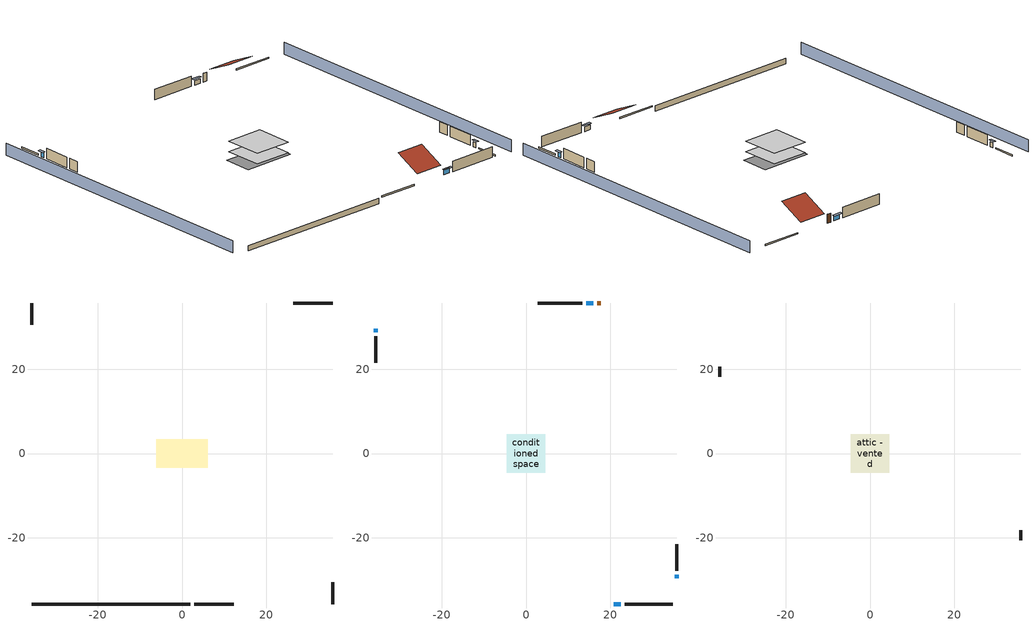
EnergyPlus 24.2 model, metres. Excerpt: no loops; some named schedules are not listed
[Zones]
crawlspace - vented
 floor foundation (Slab1 construction): -6.07,-3.37 -6.07,3.37 6.07,3.37 6.07,-3.37 z-0.91
 wall outside (RimJoist1 construction): 2.91,-35.78 12.27,-35.78 z0.3:0.61
 wall outside (RimJoist2 construction): -35.78,35.78 -35.78,30.57 z0.3:0.61
 wall outside (RimJoist3 construction): 35.78,35.78 26.42,35.78 z0.3:0.61
 wall outside (RimJoist4 construction): 35.78,-35.78 35.78,-30.57 z0.3:0.61
 wall foundation (FoundationWall1 construction): -35.78,-35.78 1.98,-35.78 z-0.91:0.3
conditioned space
 floor to crawlspace - vented (Floor1 construction): -4.52,-4.52 -4.52,4.52 4.52,4.52 4.52,-4.52 z0.3
 wall outside (AdiabaticWallConstruction 1): 17.8,35.78 16.89,35.78 z0.3:2.34
 wall outside (AdiabaticWallConstruction): 20.89,-35.78 22.51,-35.78 / 15.96,35.78 14.34,35.78 z0.3:1.4; -35.78,29.64 -35.78,28.79 / 35.78,-29.64 35.78,-28.79 z0.3:1.46
 wall outside (Wall1 construction): 23.44,-35.78 34.85,-35.78 z0.3:2.74
 wall outside (Wall2 construction): -35.78,27.86 -35.78,21.52 z0.3:2.74
 wall outside (Wall3 construction): 13.41,35.78 2.76,35.78 z0.3:2.74
 wall outside (Wall4 construction): 35.78,-27.86 35.78,-21.52 z0.3:2.74
 window (WindowConstruction): 20.89,-35.78 22.51,-35.78 z0.3:1.4
 window (WindowConstruction 1): -35.78,29.64 -35.78,28.79 z0.3:1.46
 window (WindowConstruction 2): 15.96,35.78 14.34,35.78 z0.3:1.4
 window (WindowConstruction 3): 35.78,-29.64 35.78,-28.79 z0.3:1.46
 door (Door): 17.8,35.78 16.89,35.78 z0.3:2.34
attic - vented
 floor to conditioned space (Floor2 construction Reversed): -4.52,-4.52 -4.52,4.52 4.52,4.52 4.52,-4.52 z2.74
 wall outside (Wall5 construction): -35.78,20.59 -35.78,18.26 z0.3:2.74
 wall outside (Wall6 construction): 35.78,-20.59 35.78,-18.26 z0.3:2.74
 roof outside (Roof1 construction): 19.96,-35.78,2.74 19.96,-29.73,5.77 13.2,-29.73,5.77 13.2,-35.78,2.74
 roof outside (Roof2 construction): 18.73,35.78,2.74 18.73,29.73,5.77 25.49,29.73,5.77 25.49,35.78,2.74
shading: -40.35,35.78 -40.35,-35.78 / 40.35,-35.78 40.35,35.78 z0:2.74; 22.82,-35.78 20.59,-35.78 20.59,-36.39 22.82,-36.39 z1.71; -35.78,28.48 -35.78,29.94 -36.39,29.94 -36.39,28.48 z1.77; 14.04,35.78 16.26,35.78 16.26,36.39 14.04,36.39 z1.71; 35.78,-28.48 35.78,-29.94 36.39,-29.94 36.39,-28.48 z1.77
[Building]
Building 1: Terrain=Suburbs
[Site:Location]
Portland Intl Arpt_OR: Latitude {deg}=45.59; Longitude {deg}=-122.6; Time Zone {hr}=-8; Elevation {m}=33; Keep Site Location Information=Yes
[Site:GroundTemperature:Shallow]
10.2558, 8.96328, 8.85977, 9.47314, 11.9355, 14.3863, 16.5111, 17.8571, 17.9714, 16.8767, 14.8061, 12.4304
[Site:WaterMainsTemperature]
Calculation Method=Schedule; Temperature Schedule=mains temperature schedule
[Material] Roughness=Rough; Thermal Absorptance=0.9
Name | Thickness {m} | Conductivity {W/m-K} | Density {kg/m3} | Specific Heat {J/kg-K} | Solar Absorptance | Visible Absorptance
asphalt or fiberglass shingles | 0.00635 | 0.162714 | 1121.4 | 1465.45 | 0.85 | 0.85
ceiling loosefill ins | 0.0846667 | 0.0480833 | 16.02 | 1046.75 | 0.7 | 0.7
ceiling stud and cavity | 0.1397 | 0.0920385 | 65.682 | 1177.47 | 0.7 | 0.7
composite shingle siding | 0.00635 | 0.162714 | 1121.4 | 1465.45 | 0.7 | 0.7
concrete 8.0 in. | 0.2032 | 1.803125 | 2242.8 | 837.4 | 0.7 | 0.7
door material | 0.04445 | 0.0612267 | 512.64 | 1214.23 | 0.7 | 0.7
floor covering | 0.0127 | 0.0433444 | 54.468 | 1339.84 | 0.6 | 0.6
floor stud and cavity | 0.1397 | 0.923637 | 92.3553 | 1139.71 | 0.7 | 0.7
furniture material conditioned space 1 | 0.1524 | 0.115458 | 640.8 | 1214.23 | 0.6 | 0.6
gypsum board | 0.0127 | 0.160291 | 801 | 837.4 | 0.6 | 0.6
osb sheathing 0.5 in. | 0.0127 | 0.115458 | 512.64 | 1214.23 | 0.6 | 0.6
osb sheathing 0.5 in. 1 | 0.0127 | 0.115458 | 512.64 | 1214.23 | 0.7 | 0.7
osb sheathing 0.75 in. | 0.01905 | 0.115458 | 512.64 | 1214.23 | 0.7 | 0.7
rim joist stud and cavity | 0.0508 | 0.144151 | 50.32683 | 1063.81 | 0.6 | 0.6
roof rigid ins | 0.00281632 | 0.029427 | 32.04 | 1214.23 | 0.7 | 0.7
soil 0.5 in. | 0.0127 | 1.3848 | 1842.3 | 418.7 | 0.7 | 0.7
wall rigid ins | 0.512978 | 0.029427 | 32.04 | 1214.23 | 0.7 | 0.7
wall stud and cavity | 0.1397 | 0.434317 | 139.0536 | 1170.24 | 0.7 | 0.7
wall stud and cavity 1 | 0.1397 | 0.348479 | 139.0536 | 1170.24 | 0.6 | 0.6
wall stud and cavity 2 | 0.0889 | 0.380278 | 52.3479 | 1209.89 | 0.7 | 0.7
wall stud and cavity 3 | 0.0889 | 0.391764 | 83.0341 | 1211.67 | 0.7 | 0.7
wood siding; wood siding 1 | 0.0254 | 0.102417 | 544.68 | 1172.36 | 0.7 | 0.7
[WindowMaterial:SimpleGlazingSystem]
WindowMaterial: U-Factor {W/m2-K}=4.76952; Solar Heat Gain Coefficient=0.63
[Construction]
AdiabaticWallConstruction: wood siding, wall rigid ins, wall stud and cavity 2, gypsum board
AdiabaticWallConstruction 1: wood siding 1, wall rigid ins, wall stud and cavity 2, gypsum board
Door: door material
Floor1 construction: floor stud and cavity, osb sheathing 0.75 in., floor covering
Floor2 construction Reversed: gypsum board, ceiling stud and cavity, ceiling loosefill ins
FoundationWall1 construction: concrete 8.0 in.
furniture construction conditioned space 1: furniture material conditioned space 1
PartitionWallConstruction: gypsum board, wall stud and cavity 3, gypsum board
RimJoist1 construction; RimJoist2 construction; RimJoist3 construction; RimJoist4 construction: composite shingle siding, rim joist stud and cavity
Roof1 construction; Roof2 construction: asphalt or fiberglass shingles, roof rigid ins, osb sheathing 0.5 in.
Slab1 construction: soil 0.5 in.
Wall1 construction; Wall2 construction; Wall3 construction; Wall4 construction: composite shingle siding, osb sheathing 0.5 in. 1, wall stud and cavity, gypsum board
Wall5 construction; Wall6 construction: composite shingle siding, osb sheathing 0.5 in. 1, wall stud and cavity 1
WindowConstruction; WindowConstruction 1; WindowConstruction 2; WindowConstruction 3: WindowMaterial
[Zone] Multiplier=1; Part of Total Floor Area=Yes
Name | Volume {m3}
attic - vented | 55.1915
conditioned space | 199.577
crawlspace - vented | 99.7886
[Space]
Name | Zone | Volume {m3}
attic - vented 1 | attic - vented | 55.1915
conditioned space 1 | conditioned space | 199.577
crawlspace - vented 1 | crawlspace - vented | 99.7886
[ZoneInfiltration:EffectiveLeakageArea]
infil attic - vented 1: Zone or Space=attic - vented 1; Schedule=Always On Discrete; Effective Air Leakage Area {cm2}=2727.98; Stack Coefficient=0.000140673; Wind Coefficient=3.41675e-05
[ZoneMixing]
whole house fan mix: Zone or Space=attic - vented; Schedule=Always On Continuous; Design Flow Rate Calculation Method=Flow/Zone; Design Flow Rate {m3/s}=0; Source Zone or Space=conditioned space
[SurfaceProperty:IncidentSolarMultiplier] Incident Solar Multiplier=1; Incident Solar Multiplier Schedule=trans schedule winter=0.85 summer=0.7
Window1; Window2; Window3; Window4
[InternalMass] Zone or ZoneList=conditioned space; Space or SpaceList=conditioned space 1
Name | Construction | Surface Area {m2}
furniture mass conditioned space 1 | furniture construction conditioned space 1 | 32.73903
partition wall mass | PartitionWallConstruction | 81.84758
[Lights]
interior lighting: Zone or ZoneList or Space or SpaceList=conditioned space 1; Schedule=lighting_interior; Design Level Calculation Method=LightingLevel; Lighting Level {W}=198.141; Return Air Fraction=0; Fraction Radiant=0.6; Fraction Visible=0.2; Fraction Replaceable=1
[People]
occupants: Zone or ZoneList or Space or SpaceList=conditioned space 1; Number of People Schedule=occupants; Number of People Calculation Method=People; Number of People=3; Fraction Radiant=0.314171; Sensible Heat Fraction=0.56303; Activity Level Schedule=occupants activity schedule; Carbon Dioxide Generation Rate {m3/s-W}=0; Enable ASHRAE 55 Comfort Warnings=No; Mean Radiant Temperature Calculation Type=EnclosureAveraged
[ElectricEquipment] Zone or ZoneList or Space or SpaceList=conditioned space 1; Design Level Calculation Method=EquipmentLevel
Name | Schedule | Design Level {W} | Fraction Latent | Fraction Radiant | Fraction Lost
ceiling fan | ceiling_fan | 18.0984 | 0 | 0.558 | 0
cooking range | cooking_range | 105.674 | 0.16 | 0.384 | 0.2
freezer | freezer schedule | 194.914 | 0 | 0.6 | 0
fridge | fridge schedule | 51.9007 | 0 | 0.6 | 0
fridge 1 | fridge schedule 1 | 80.4475 | 0 | 0.6 | 0
mech vent bath fan 0 | mech vent bath fan 0 schedule | 15 | 0 | 0 | 1
mech vent house fan | mech vent house fan schedule | 0 | 0 | 0 | 1
mech vent house fan cfis | mech vent house fan cfis schedule | 0 | 0 | 0 | 0
mech vent range fan 0 | mech vent range fan 0 schedule | 30 | 0 | 0 | 1
misc plug loads | plug_loads_other | 630.782 | 0.021 | 0.558 | 0.049
misc tv | plug_loads_tv | 845.796 | 0 | 0.6 | 0
whole house fan | Always On Discrete | 0 | 0 | 0 | 1
[OtherEquipment] Zone or ZoneList or Space or SpaceList=conditioned space 1; Design Level Calculation Method=EquipmentLevel
Name | Fuel Type | Schedule | Design Level {W} | Fraction Latent | Fraction Radiant | Fraction Lost
cooking range 1 | NaturalGas | cooking_range | 3097.01 | 0.16 | 0.384 | 0.2
general water use latent | None | general water use schedule | 62.594 | 1 | 0 | 0
general water use sensible | None | general water use schedule | -61.6891 | 0 | 0.6 | 0
mech vent house fan latent load; water heater lat | None | Always On Discrete | 0 | 1 | 0 | 0
mech vent house fan sensible load; water heater sens | None | Always On Discrete | 0 | 0 | 0 | 0
water heater energy adjustment1 | Electricity | Always On Discrete | 0.01 | 0 | 0 | 1
[ZoneInfiltration:DesignFlowRate] Schedule=Always On Discrete
Name | Zone or ZoneList or Space or SpaceList | Design Flow Rate Calculation Method | Design Flow Rate {m3/s} | Air Changes per Hour {1/hr} | Constant Term Coefficient | Temperature Term Coefficient | Velocity Term Coefficient | Velocity Squared Term Coefficient
infil flow; natural vent flow; whole house fan flow | conditioned space 1 | Flow/Zone | 0
infil crawlspace - vented 1 | crawlspace - vented 1 | AirChanges/Hour |  | 2.6013 | 1 | 0 | 0 | 0
[SurfaceProperty:ExposedFoundationPerimeter]
Slab1: Exposed Perimeter Calculation Method=TotalExposedPerimeter; Total Exposed Perimeter {m}=37.76472
[AvailabilityManager:Scheduled]
room ac airloop Availability Manager: Schedule=Always On Discrete
[Foundation:Kiva]
Foundation Kiva 1: Initial Indoor Air Temperature {C}=8.41658; Wall Height Above Grade {m}=0.3048; Wall Depth Below Slab {m}=0.2032
[Foundation:Kiva:Settings]
Soil Conductivity {W/m-K}=1.3848; Soil Density {kg/m3}=1842.3; Soil Specific Heat {J/kg-K}=418.7; Ground Solar Absorptivity=0.9; Ground Thermal Absorptivity=0.9; Ground Surface Roughness {m}=0.03; Far-Field Width {m}=40; Deep-Ground Boundary Condition=ZeroFlux; Deep-Ground Depth {m}=40; Minimum Cell Dimension {m}=0.2; Maximum Cell Growth Coefficient=3; Simulation Timestep=Timestep
[Exterior:Lights]
exterior lighting: Schedule=exterior lighting schedule; Design Level {W}=8.28781
[EnergyManagementSystem:GlobalVariable]
infil_program_Qfan
infil_program_Qinf
natural_vent_program_Qnv
natural_vent_program_Qwhf
room_ac_airloop_Fan_RTF
[EnergyManagementSystem:Sensor]
Name | Output:Variable or Output:Meter Index Key | Output:Variable or Output:Meter
airflow_gain | infil flow | Infiltration Sensible Heat Gain Energy
airflow_gain_1 | natural vent flow | Infiltration Sensible Heat Gain Energy
airflow_gain_2 | whole house fan flow | Infiltration Sensible Heat Gain Energy
airflow_loss | infil flow | Infiltration Sensible Heat Loss Energy
airflow_loss_1 | natural vent flow | Infiltration Sensible Heat Loss Energy
airflow_loss_2 | whole house fan flow | Infiltration Sensible Heat Loss Energy
clg_load_cond |  | Cooling:EnergyTransfer:Zone:CONDITIONED SPACE
clg_sp_s; clg_sp_s_1 | cooling setpoint | Schedule Value
cool_season | cooling season schedule | Schedule Value
htg_load_cond |  | Heating:EnergyTransfer:Zone:CONDITIONED SPACE
htg_sp_s; htg_sp_s_1 | heating setpoint | Schedule Value
ig_ee_conv | ceiling fan | Electric Equipment Convective Heating Energy
ig_ee_conv_1 | cooking range | Electric Equipment Convective Heating Energy
ig_ee_conv_2 | freezer | Electric Equipment Convective Heating Energy
ig_ee_conv_3 | fridge | Electric Equipment Convective Heating Energy
ig_ee_conv_4 | fridge 1 | Electric Equipment Convective Heating Energy
ig_ee_conv_5 | misc plug loads | Electric Equipment Convective Heating Energy
ig_ee_conv_6 | misc tv | Electric Equipment Convective Heating Energy
ig_ee_conv_7 | whole house fan | Electric Equipment Convective Heating Energy
ig_ee_rad | ceiling fan | Electric Equipment Radiant Heating Energy
ig_ee_rad_1 | cooking range | Electric Equipment Radiant Heating Energy
ig_ee_rad_2 | freezer | Electric Equipment Radiant Heating Energy
ig_ee_rad_3 | fridge | Electric Equipment Radiant Heating Energy
ig_ee_rad_4 | fridge 1 | Electric Equipment Radiant Heating Energy
ig_ee_rad_5 | misc plug loads | Electric Equipment Radiant Heating Energy
ig_ee_rad_6 | misc tv | Electric Equipment Radiant Heating Energy
ig_ee_rad_7 | whole house fan | Electric Equipment Radiant Heating Energy
ig_lgt_conv | interior lighting | Lights Convective Heating Energy
ig_lgt_rad | interior lighting | Lights Radiant Heating Energy
ig_lgt_vis | interior lighting | Lights Visible Radiation Heating Energy
ig_oe_conv | cooking range 1 | Other Equipment Convective Heating Energy
ig_oe_conv_1 | general water use latent | Other Equipment Convective Heating Energy
ig_oe_conv_2 | general water use sensible | Other Equipment Convective Heating Energy
ig_oe_conv_3 | water heater energy adjustment1 | Other Equipment Convective Heating Energy
ig_oe_conv_4 | water heater lat | Other Equipment Convective Heating Energy
ig_oe_conv_5 | water heater sens | Other Equipment Convective Heating Energy
ig_oe_rad | cooking range 1 | Other Equipment Radiant Heating Energy
ig_oe_rad_1 | general water use latent | Other Equipment Radiant Heating Energy
ig_oe_rad_2 | general water use sensible | Other Equipment Radiant Heating Energy
ig_oe_rad_3 | water heater energy adjustment1 | Other Equipment Radiant Heating Energy
ig_oe_rad_4 | water heater lat | Other Equipment Radiant Heating Energy
ig_oe_rad_5 | water heater sens | Other Equipment Radiant Heating Energy
ig_ppl_conv | occupants | People Convective Heating Energy
ig_ppl_rad | occupants | People Radiant Heating Energy
im_conv | furniture mass conditioned space 1 | Surface Inside Face Convection Heat Gain Energy
im_conv_1 | partition wall mass | Surface Inside Face Convection Heat Gain Energy
im_ig | furniture mass conditioned space 1 | Surface Inside Face Internal Gains Radiation Heat Gain Energy
im_ig_1 | partition wall mass | Surface Inside Face Internal Gains Radiation Heat Gain Energy
im_lgt | furniture mass conditioned space 1 | Surface Inside Face Lights Radiation Heat Gain Energy
im_lgt_1 | partition wall mass | Surface Inside Face Lights Radiation Heat Gain Energy
im_sol | furniture mass conditioned space 1 | Surface Inside Face Solar Radiation Heat Gain Energy
im_sol_1 | partition wall mass | Surface Inside Face Solar Radiation Heat Gain Energy
im_surf | furniture mass conditioned space 1 | Surface Inside Face Net Surface Thermal Radiation Heat Gain Energy
im_surf_1 | partition wall mass | Surface Inside Face Net Surface Thermal Radiation Heat Gain Energy
mech_vent_bath_fan_0_sch_s | mech vent bath fan 0 schedule | Schedule Value
mech_vent_range_fan_0_sch_s | mech vent range fan 0 schedule | Schedule Value
mv_conv | mech vent bath fan 0 | Electric Equipment Convective Heating Energy
mv_conv_1 | mech vent house fan | Electric Equipment Convective Heating Energy
mv_conv_2 | mech vent house fan cfis | Electric Equipment Convective Heating Energy
mv_conv_3 | mech vent range fan 0 | Electric Equipment Convective Heating Energy
mv_conv_4 | mech vent house fan latent load | Other Equipment Convective Heating Energy
mv_conv_5 | mech vent house fan sensible load | Other Equipment Convective Heating Energy
mv_rad | mech vent bath fan 0 | Electric Equipment Radiant Heating Energy
mv_rad_1 | mech vent house fan | Electric Equipment Radiant Heating Energy
mv_rad_2 | mech vent house fan cfis | Electric Equipment Radiant Heating Energy
mv_rad_3 | mech vent range fan 0 | Electric Equipment Radiant Heating Energy
mv_rad_4 | mech vent house fan latent load | Other Equipment Radiant Heating Energy
mv_rad_5 | mech vent house fan sensible load | Other Equipment Radiant Heating Energy
natural_vent_s | natural vent schedule | Schedule Value
out_pb_s |  | Site Outdoor Air Barometric Pressure
out_wt_s |  | Site Outdoor Air Humidity Ratio
site_vw_s |  | Site Wind Speed
ss_back_out | Window1 | Surface Window Shortwave from Zone Back Out Window Heat Transfer Rate
ss_back_out_1 | Window2 | Surface Window Shortwave from Zone Back Out Window Heat Transfer Rate
ss_back_out_2 | Window3 | Surface Window Shortwave from Zone Back Out Window Heat Transfer Rate
ss_back_out_3 | Window4 | Surface Window Shortwave from Zone Back Out Window Heat Transfer Rate
ss_conv | Door1 | Surface Inside Face Convection Heat Gain Energy
ss_conv_1 | Window1 | Surface Inside Face Convection Heat Gain Energy
ss_conv_2 | Window2 | Surface Inside Face Convection Heat Gain Energy
ss_conv_3 | Window3 | Surface Inside Face Convection Heat Gain Energy
ss_conv_4 | Window4 | Surface Inside Face Convection Heat Gain Energy
ss_ig | Door1 | Surface Inside Face Internal Gains Radiation Heat Gain Energy
ss_ig_1 | Window1 | Surface Inside Face Internal Gains Radiation Heat Gain Energy
ss_ig_2 | Window2 | Surface Inside Face Internal Gains Radiation Heat Gain Energy
ss_ig_3 | Window3 | Surface Inside Face Internal Gains Radiation Heat Gain Energy
ss_ig_4 | Window4 | Surface Inside Face Internal Gains Radiation Heat Gain Energy
ss_lgt | Door1 | Surface Inside Face Lights Radiation Heat Gain Energy
ss_sol | Door1 | Surface Inside Face Solar Radiation Heat Gain Energy
ss_surf | Door1 | Surface Inside Face Net Surface Thermal Radiation Heat Gain Energy
ss_surf_1 | Window1 | Surface Inside Face Net Surface Thermal Radiation Heat Gain Energy
ss_surf_2 | Window2 | Surface Inside Face Net Surface Thermal Radiation Heat Gain Energy
ss_surf_3 | Window3 | Surface Inside Face Net Surface Thermal Radiation Heat Gain Energy
ss_surf_4 | Window4 | Surface Inside Face Net Surface Thermal Radiation Heat Gain Energy
ss_trans_in | Window1 | Surface Window Transmitted Solar Radiation Rate
ss_trans_in_1 | Window2 | Surface Window Transmitted Solar Radiation Rate
ss_trans_in_2 | Window3 | Surface Window Transmitted Solar Radiation Rate
ss_trans_in_3 | Window4 | Surface Window Transmitted Solar Radiation Rate
ss_trans_out | Window1 | Surface Inside Face Initial Transmitted Diffuse Transmitted Out Window Solar Radiation Rate
ss_trans_out_1 | Window2 | Surface Inside Face Initial Transmitted Diffuse Transmitted Out Window Solar Radiation Rate
ss_trans_out_2 | Window3 | Surface Inside Face Initial Transmitted Diffuse Transmitted Out Window Solar Radiation Rate
ss_trans_out_3 | Window4 | Surface Inside Face Initial Transmitted Diffuse Transmitted Out Window Solar Radiation Rate
s_conv | Floor1 | Surface Inside Face Convection Heat Gain Energy
s_conv_1 | Floor2 | Surface Inside Face Convection Heat Gain Energy
s_conv_2 | Wall1 | Surface Inside Face Convection Heat Gain Energy
s_conv_3 | Wall2 | Surface Inside Face Convection Heat Gain Energy
s_conv_4 | Wall3 | Surface Inside Face Convection Heat Gain Energy
s_conv_5 | Wall4 | Surface Inside Face Convection Heat Gain Energy
s_ig | Floor1 | Surface Inside Face Internal Gains Radiation Heat Gain Energy
s_ig_1 | Floor2 | Surface Inside Face Internal Gains Radiation Heat Gain Energy
s_ig_2 | Wall1 | Surface Inside Face Internal Gains Radiation Heat Gain Energy
s_ig_3 | Wall2 | Surface Inside Face Internal Gains Radiation Heat Gain Energy
s_ig_4 | Wall3 | Surface Inside Face Internal Gains Radiation Heat Gain Energy
s_ig_5 | Wall4 | Surface Inside Face Internal Gains Radiation Heat Gain Energy
s_lgt | Floor1 | Surface Inside Face Lights Radiation Heat Gain Energy
s_lgt_1 | Floor2 | Surface Inside Face Lights Radiation Heat Gain Energy
s_lgt_2 | Wall1 | Surface Inside Face Lights Radiation Heat Gain Energy
s_lgt_3 | Wall2 | Surface Inside Face Lights Radiation Heat Gain Energy
s_lgt_4 | Wall3 | Surface Inside Face Lights Radiation Heat Gain Energy
s_lgt_5 | Wall4 | Surface Inside Face Lights Radiation Heat Gain Energy
s_sol | Floor1 | Surface Inside Face Solar Radiation Heat Gain Energy
s_sol_1 | Floor2 | Surface Inside Face Solar Radiation Heat Gain Energy
s_sol_2 | Wall1 | Surface Inside Face Solar Radiation Heat Gain Energy
s_sol_3 | Wall2 | Surface Inside Face Solar Radiation Heat Gain Energy
s_sol_4 | Wall3 | Surface Inside Face Solar Radiation Heat Gain Energy
s_sol_5 | Wall4 | Surface Inside Face Solar Radiation Heat Gain Energy
s_surf | Floor1 | Surface Inside Face Net Surface Thermal Radiation Heat Gain Energy
s_surf_1 | Floor2 | Surface Inside Face Net Surface Thermal Radiation Heat Gain Energy
s_surf_2 | Wall1 | Surface Inside Face Net Surface Thermal Radiation Heat Gain Energy
s_surf_3 | Wall2 | Surface Inside Face Net Surface Thermal Radiation Heat Gain Energy
s_surf_4 | Wall3 | Surface Inside Face Net Surface Thermal Radiation Heat Gain Energy
s_surf_5 | Wall4 | Surface Inside Face Net Surface Thermal Radiation Heat Gain Energy
water_heater_T_set | water heater setpoint | Schedule Value
[EnergyManagementSystem:Actuator]
Name | Actuated Component Unique | Actuated Component Type | Actuated Component Control Type
fridge_schedule_1_act | fridge schedule 1 | Schedule:Constant | Schedule Value
fridge_schedule_act | fridge schedule | Schedule:Constant | Schedule Value
infil_flow_act | infil flow | Zone Infiltration | Air Exchange Flow Rate
mech_vent_house_fan_cfis_act | mech vent house fan cfis | ElectricEquipment | Electricity Rate
mech_vent_house_fan_latent_load_act | mech vent house fan latent load | OtherEquipment | Power Level
mech_vent_house_fan_sensible_load_act | mech vent house fan sensible load | OtherEquipment | Power Level
natural_vent_flow_act | natural vent flow | Zone Infiltration | Air Exchange Flow Rate
water_heater_HPWHSchedOverride | water heater setpoint | Schedule:Constant | Schedule Value
water_heater_hpwh_ec_adj_act | water heater energy adjustment1 | OtherEquipment | Power Level
water_heater_lat_act | water heater lat | OtherEquipment | Power Level
water_heater_LESchedOverride | water heater BottomElementSetpoint | Schedule:Constant | Schedule Value
water_heater_sens_act | water heater sens | OtherEquipment | Power Level
water_heater_UESchedOverride | water heater TopElementSetpoint | Schedule:Constant | Schedule Value
whole_house_fan_act | whole house fan | ElectricEquipment | Electricity Rate
whole_house_fan_flow_act | whole house fan flow | Zone Infiltration | Air Exchange Flow Rate
whole_house_fan_mix_act | whole house fan mix | ZoneMixing | Air Exchange Flow Rate
